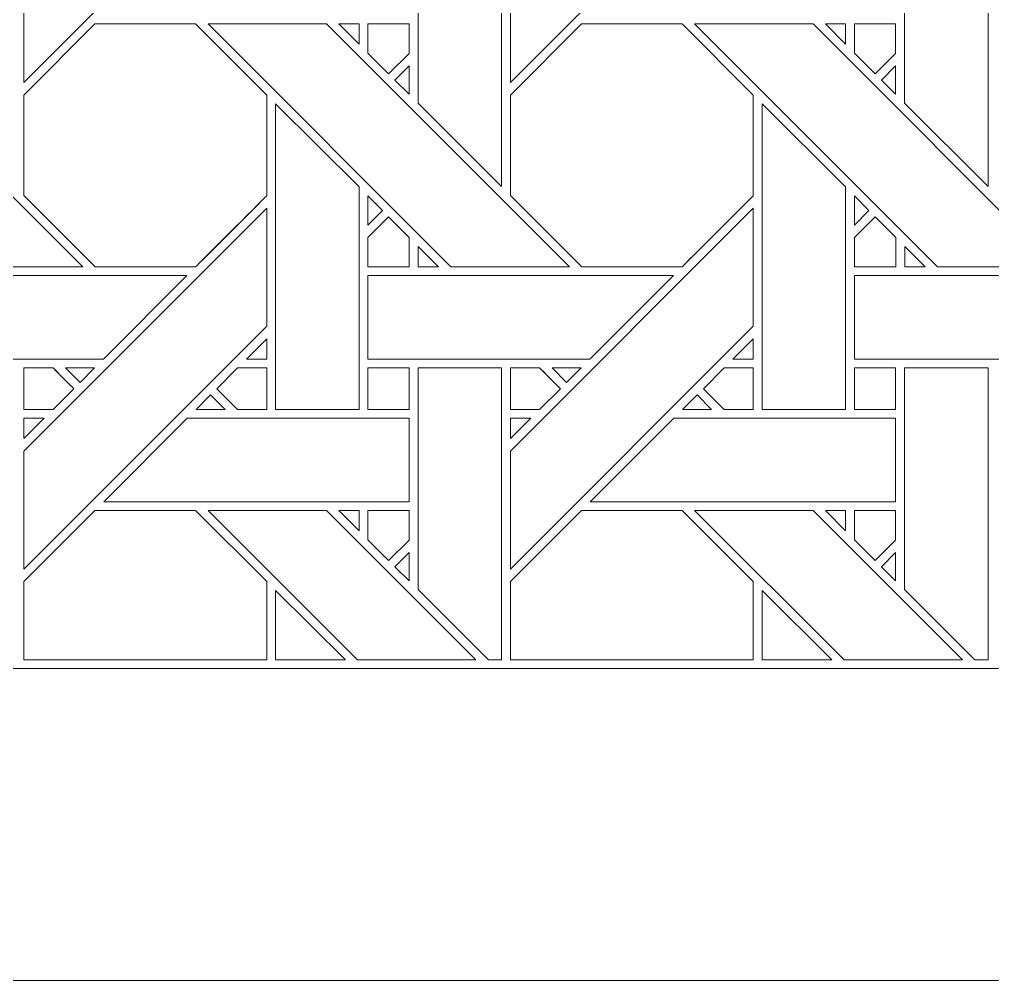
# Model space of a CAD drawing. Header units: inches. Extents: x 8.38 to 16.38, y 5.09 to 13.09.
# Drawn here: x 10.714 to 12.612, y 5.095 to 6.968 of the extents above; entities that cross this region are included whole.
import ezdxf

# ---------------------------------------------------------------- set-up
doc = ezdxf.new("R2010")
doc.units = ezdxf.units.IN
doc.header["$MEASUREMENT"] = 0
doc.layers.add('Design', color=7, linetype='Continuous', lineweight=0)

msp = doc.modelspace()

# ---------------------------------------------------------------- linework, layer by layer
at = {"layer": 'Design'}
for points, knots in [([(8.3829, 13.0948), (8.3829, 13.0948), (8.3829, 5.0948), (8.3829, 5.0948), (8.3829, 5.0948), (16.3829, 5.0948), (16.3829, 5.0948), (16.3829, 5.0948), (16.3829, 13.0948), (16.3829, 13.0948), (16.3829, 13.0948), (8.3829, 13.0948), (8.3829, 13.0948)], [0, 0, 0, 0, 1, 1, 1, 2, 2, 2, 3, 3, 3, 4, 4, 4, 4]), ([(8.9912, 12.4864), (8.9912, 12.4864), (8.9912, 5.7031), (8.9912, 5.7031), (8.9912, 5.7031), (15.7745, 5.7031), (15.7745, 5.7031), (15.7745, 5.7031), (15.7745, 12.4864), (15.7745, 12.4864), (15.7745, 12.4864), (8.9912, 12.4864), (8.9912, 12.4864)], [0, 0, 0, 0, 1, 1, 1, 2, 2, 2, 3, 3, 3, 4, 4, 4, 4]), ([(10.7229, 7.0756), (10.7229, 7.0756), (11.1966, 7.5492), (11.1966, 7.5492), (11.1966, 7.5492), (11.1966, 7.3192), (11.1966, 7.3192), (11.1966, 7.3192), (10.7229, 6.8455), (10.7229, 6.8455), (10.7229, 6.8455), (10.7229, 7.0756), (10.7229, 7.0756)], [0, 0, 0, 0, 1, 1, 1, 2, 2, 2, 3, 3, 3, 4, 4, 4, 4]), ([(11.6717, 7.0756), (11.6717, 7.0756), (12.1453, 7.5492), (12.1453, 7.5492), (12.1453, 7.5492), (12.1453, 7.3192), (12.1453, 7.3192), (12.1453, 7.3192), (11.6717, 6.8455), (11.6717, 6.8455), (11.6717, 6.8455), (11.6717, 7.0756), (11.6717, 7.0756)], [0, 0, 0, 0, 1, 1, 1, 2, 2, 2, 3, 3, 3, 4, 4, 4, 4]), ([(11.6545, 7.2377), (11.6545, 7.2377), (11.6545, 6.6426), (11.6545, 6.6426), (11.6545, 6.6426), (11.4916, 6.8055), (11.4916, 6.8055), (11.4916, 6.8055), (11.4916, 7.2377), (11.4916, 7.2377), (11.4916, 7.2377), (11.6545, 7.2377), (11.6545, 7.2377)], [0, 0, 0, 0, 1, 1, 1, 2, 2, 2, 3, 3, 3, 4, 4, 4, 4]), ([(12.6032, 7.2377), (12.6032, 7.2377), (12.6032, 6.6426), (12.6032, 6.6426), (12.6032, 6.6426), (12.4403, 6.8055), (12.4403, 6.8055), (12.4403, 6.8055), (12.4403, 7.2377), (12.4403, 7.2377), (12.4403, 7.2377), (12.6032, 7.2377), (12.6032, 7.2377)], [0, 0, 0, 0, 1, 1, 1, 2, 2, 2, 3, 3, 3, 4, 4, 4, 4]), ([(10.1334, 6.9599), (10.1334, 6.9599), (10.3643, 6.9599), (10.3643, 6.9599), (10.3643, 6.9599), (10.838, 6.4862), (10.838, 6.4862), (10.838, 6.4862), (10.6069, 6.4862), (10.6069, 6.4862), (10.6069, 6.4862), (10.1334, 6.9599), (10.1334, 6.9599)], [0, 0, 0, 0, 1, 1, 1, 2, 2, 2, 3, 3, 3, 4, 4, 4, 4]), ([(10.7229, 6.6255), (10.7229, 6.6255), (10.7229, 6.8211), (10.7229, 6.8211), (10.7229, 6.8211), (10.8616, 6.9598), (10.8616, 6.9598), (10.8616, 6.9598), (11.0578, 6.9598), (11.0578, 6.9598), (11.0578, 6.9598), (11.1966, 6.8211), (11.1966, 6.8211), (11.1966, 6.8211), (11.1966, 6.6249), (11.1966, 6.6249), (11.1788, 6.607), (11.0669, 6.4952), (11.0579, 6.4862), (11.0579, 6.4862), (10.8622, 6.4862), (10.8622, 6.4862), (10.8622, 6.4862), (10.7229, 6.6255), (10.7229, 6.6255)], [0, 0, 0, 0, 1, 1, 1, 2, 2, 2, 3, 3, 3, 4, 4, 4, 5, 5, 5, 6, 6, 6, 7, 7, 7, 8, 8, 8, 8]), ([(10.7229, 6.6255), (10.7229, 6.6255), (10.7229, 6.8211), (10.7229, 6.8211), (10.7229, 6.8211), (10.8616, 6.9598), (10.8616, 6.9598), (10.8616, 6.9598), (11.0578, 6.9598), (11.0578, 6.9598), (11.0578, 6.9598), (11.1966, 6.8211), (11.1966, 6.8211), (11.1966, 6.8211), (11.1966, 6.6249), (11.1966, 6.6249), (11.1784, 6.6066), (11.0666, 6.4949), (11.0579, 6.4862), (11.0579, 6.4862), (10.8622, 6.4862), (10.8622, 6.4862), (10.8622, 6.4862), (10.7229, 6.6255), (10.7229, 6.6255)], [0, 0, 0, 0, 1, 1, 1, 2, 2, 2, 3, 3, 3, 4, 4, 4, 5, 5, 5, 6, 6, 6, 7, 7, 7, 8, 8, 8, 8]), ([(11.0821, 6.9599), (11.0821, 6.9599), (11.313, 6.9599), (11.313, 6.9599), (11.313, 6.9599), (11.7867, 6.4862), (11.7867, 6.4862), (11.7867, 6.4862), (11.5557, 6.4862), (11.5557, 6.4862), (11.5557, 6.4862), (11.0821, 6.9599), (11.0821, 6.9599)], [0, 0, 0, 0, 1, 1, 1, 2, 2, 2, 3, 3, 3, 4, 4, 4, 4]), ([(11.3766, 6.9599), (11.3766, 6.9599), (11.3766, 6.9201), (11.3766, 6.9201), (11.3766, 6.9201), (11.3372, 6.9599), (11.3372, 6.9599), (11.3372, 6.9599), (11.3766, 6.9599), (11.3766, 6.9599)], [0, 0, 0, 0, 1, 1, 1, 2, 2, 2, 3, 3, 3, 3]), ([(11.474, 6.9599), (11.474, 6.9599), (11.474, 6.9023), (11.474, 6.9023), (11.474, 6.9023), (11.4341, 6.8623), (11.4341, 6.8623), (11.4341, 6.8623), (11.3938, 6.9027), (11.3938, 6.9027), (11.3938, 6.9027), (11.3938, 6.9599), (11.3938, 6.9599), (11.3938, 6.9599), (11.474, 6.9599), (11.474, 6.9599)], [0, 0, 0, 0, 1, 1, 1, 2, 2, 2, 3, 3, 3, 4, 4, 4, 5, 5, 5, 5]), ([(11.4341, 6.8623), (11.4341, 6.8623), (11.3938, 6.9027), (11.3938, 6.9027), (11.3938, 6.9027), (11.3938, 6.9599), (11.3938, 6.9599), (11.3938, 6.9599), (11.474, 6.9599), (11.474, 6.9599), (11.474, 6.9599), (11.474, 6.9023), (11.474, 6.9023), (11.474, 6.9023), (11.4341, 6.8623), (11.4341, 6.8623)], [0, 0, 0, 0, 1, 1, 1, 2, 2, 2, 3, 3, 3, 4, 4, 4, 5, 5, 5, 5]), ([(11.6717, 6.6255), (11.6717, 6.6255), (11.6717, 6.8211), (11.6717, 6.8211), (11.6717, 6.8211), (11.8104, 6.9598), (11.8104, 6.9598), (11.8104, 6.9598), (12.0066, 6.9598), (12.0066, 6.9598), (12.0066, 6.9598), (12.1453, 6.8211), (12.1453, 6.8211), (12.1453, 6.8211), (12.1453, 6.6249), (12.1453, 6.6249), (12.1275, 6.607), (12.0156, 6.4952), (12.0066, 6.4862), (12.0066, 6.4862), (11.8109, 6.4862), (11.8109, 6.4862), (11.8109, 6.4862), (11.6717, 6.6255), (11.6717, 6.6255)], [0, 0, 0, 0, 1, 1, 1, 2, 2, 2, 3, 3, 3, 4, 4, 4, 5, 5, 5, 6, 6, 6, 7, 7, 7, 8, 8, 8, 8]), ([(11.6717, 6.6255), (11.6717, 6.6255), (11.6717, 6.8211), (11.6717, 6.8211), (11.6717, 6.8211), (11.8104, 6.9598), (11.8104, 6.9598), (11.8104, 6.9598), (12.0066, 6.9598), (12.0066, 6.9598), (12.0066, 6.9598), (12.1453, 6.8211), (12.1453, 6.8211), (12.1453, 6.8211), (12.1453, 6.6249), (12.1453, 6.6249), (12.1272, 6.6066), (12.0153, 6.4949), (12.0066, 6.4862), (12.0066, 6.4862), (11.8109, 6.4862), (11.8109, 6.4862), (11.8109, 6.4862), (11.6717, 6.6255), (11.6717, 6.6255)], [0, 0, 0, 0, 1, 1, 1, 2, 2, 2, 3, 3, 3, 4, 4, 4, 5, 5, 5, 6, 6, 6, 7, 7, 7, 8, 8, 8, 8]), ([(12.0308, 6.9599), (12.0308, 6.9599), (12.2618, 6.9599), (12.2618, 6.9599), (12.2618, 6.9599), (12.7354, 6.4862), (12.7354, 6.4862), (12.7354, 6.4862), (12.5044, 6.4862), (12.5044, 6.4862), (12.5044, 6.4862), (12.0308, 6.9599), (12.0308, 6.9599)], [0, 0, 0, 0, 1, 1, 1, 2, 2, 2, 3, 3, 3, 4, 4, 4, 4]), ([(12.3253, 6.9599), (12.3253, 6.9599), (12.3253, 6.92), (12.3253, 6.92), (12.3253, 6.92), (12.2859, 6.9599), (12.2859, 6.9599), (12.2859, 6.9599), (12.3253, 6.9599), (12.3253, 6.9599)], [0, 0, 0, 0, 1, 1, 1, 2, 2, 2, 3, 3, 3, 3]), ([(12.4228, 6.9599), (12.4228, 6.9599), (12.4228, 6.9023), (12.4228, 6.9023), (12.4228, 6.9023), (12.3828, 6.8623), (12.3828, 6.8623), (12.3828, 6.8623), (12.3425, 6.9027), (12.3425, 6.9027), (12.3425, 6.9027), (12.3425, 6.9599), (12.3425, 6.9599), (12.3425, 6.9599), (12.4228, 6.9599), (12.4228, 6.9599)], [0, 0, 0, 0, 1, 1, 1, 2, 2, 2, 3, 3, 3, 4, 4, 4, 5, 5, 5, 5]), ([(12.3828, 6.8623), (12.3828, 6.8623), (12.3425, 6.9027), (12.3425, 6.9027), (12.3425, 6.9027), (12.3425, 6.9599), (12.3425, 6.9599), (12.3425, 6.9599), (12.4228, 6.9599), (12.4228, 6.9599), (12.4228, 6.9599), (12.4228, 6.9023), (12.4228, 6.9023), (12.4228, 6.9023), (12.3828, 6.8623), (12.3828, 6.8623)], [0, 0, 0, 0, 1, 1, 1, 2, 2, 2, 3, 3, 3, 4, 4, 4, 5, 5, 5, 5]), ([(11.4741, 6.878), (11.4741, 6.878), (11.4741, 6.8229), (11.4741, 6.8229), (11.4741, 6.8229), (11.4463, 6.8503), (11.4463, 6.8503), (11.4463, 6.8503), (11.4741, 6.878), (11.4741, 6.878)], [0, 0, 0, 0, 1, 1, 1, 2, 2, 2, 3, 3, 3, 3]), ([(12.4228, 6.878), (12.4228, 6.878), (12.4228, 6.8229), (12.4228, 6.8229), (12.4228, 6.8229), (12.395, 6.8503), (12.395, 6.8503), (12.395, 6.8503), (12.4228, 6.878), (12.4228, 6.878)], [0, 0, 0, 0, 1, 1, 1, 2, 2, 2, 3, 3, 3, 3]), ([(11.3765, 6.6419), (11.3765, 6.6419), (11.3765, 6.2082), (11.3765, 6.2082), (11.3765, 6.2082), (11.2137, 6.2082), (11.2137, 6.2082), (11.2137, 6.2082), (11.2137, 6.8041), (11.2137, 6.8041), (11.2137, 6.8041), (11.3765, 6.6419), (11.3765, 6.6419)], [0, 0, 0, 0, 1, 1, 1, 2, 2, 2, 3, 3, 3, 4, 4, 4, 4]), ([(12.3252, 6.6419), (12.3252, 6.6419), (12.3252, 6.2082), (12.3252, 6.2082), (12.3252, 6.2082), (12.1625, 6.2082), (12.1625, 6.2082), (12.1625, 6.2082), (12.1625, 6.8041), (12.1625, 6.8041), (12.1625, 6.8041), (12.3252, 6.6419), (12.3252, 6.6419)], [0, 0, 0, 0, 1, 1, 1, 2, 2, 2, 3, 3, 3, 4, 4, 4, 4]), ([(11.3938, 6.5677), (11.3938, 6.5677), (11.3938, 6.6244), (11.3938, 6.6244), (11.3938, 6.6244), (11.422, 6.5958), (11.422, 6.5958), (11.422, 6.5958), (11.3938, 6.5677), (11.3938, 6.5677)], [0, 0, 0, 0, 1, 1, 1, 2, 2, 2, 3, 3, 3, 3]), ([(12.3425, 6.5677), (12.3425, 6.5677), (12.3425, 6.6244), (12.3425, 6.6244), (12.3425, 6.6244), (12.3707, 6.5958), (12.3707, 6.5958), (12.3707, 6.5958), (12.3425, 6.5677), (12.3425, 6.5677)], [0, 0, 0, 0, 1, 1, 1, 2, 2, 2, 3, 3, 3, 3]), ([(10.7229, 6.1269), (10.7229, 6.1269), (11.1966, 6.6005), (11.1966, 6.6005), (11.1966, 6.6005), (11.1966, 6.3705), (11.1966, 6.3705), (11.1966, 6.3705), (10.7229, 5.8968), (10.7229, 5.8968), (10.7229, 5.8968), (10.7229, 6.1269), (10.7229, 6.1269)], [0, 0, 0, 0, 1, 1, 1, 2, 2, 2, 3, 3, 3, 4, 4, 4, 4]), ([(11.6717, 6.1269), (11.6717, 6.1269), (12.1453, 6.6005), (12.1453, 6.6005), (12.1453, 6.6005), (12.1453, 6.3705), (12.1453, 6.3705), (12.1453, 6.3705), (11.6717, 5.8968), (11.6717, 5.8968), (11.6717, 5.8968), (11.6717, 6.1269), (11.6717, 6.1269)], [0, 0, 0, 0, 1, 1, 1, 2, 2, 2, 3, 3, 3, 4, 4, 4, 4]), ([(11.3938, 6.486), (11.3938, 6.486), (11.3938, 6.5433), (11.3938, 6.5433), (11.3938, 6.5433), (11.4341, 6.5836), (11.4341, 6.5836), (11.4341, 6.5836), (11.4745, 6.5433), (11.4745, 6.5433), (11.4745, 6.5433), (11.4745, 6.486), (11.4745, 6.486), (11.4745, 6.486), (11.3938, 6.486), (11.3938, 6.486)], [0, 0, 0, 0, 1, 1, 1, 2, 2, 2, 3, 3, 3, 4, 4, 4, 5, 5, 5, 5]), ([(11.3938, 6.486), (11.3938, 6.486), (11.3938, 6.5433), (11.3938, 6.5433), (11.3938, 6.5433), (11.4341, 6.5836), (11.4341, 6.5836), (11.4341, 6.5836), (11.4745, 6.5433), (11.4745, 6.5433), (11.4745, 6.5433), (11.4745, 6.486), (11.4745, 6.486), (11.4745, 6.486), (11.3938, 6.486), (11.3938, 6.486)], [0, 0, 0, 0, 1, 1, 1, 2, 2, 2, 3, 3, 3, 4, 4, 4, 5, 5, 5, 5]), ([(12.3425, 6.486), (12.3425, 6.486), (12.3425, 6.5433), (12.3425, 6.5433), (12.3425, 6.5433), (12.3829, 6.5836), (12.3829, 6.5836), (12.3829, 6.5836), (12.4232, 6.5433), (12.4232, 6.5433), (12.4232, 6.5433), (12.4232, 6.486), (12.4232, 6.486), (12.4232, 6.486), (12.3425, 6.486), (12.3425, 6.486)], [0, 0, 0, 0, 1, 1, 1, 2, 2, 2, 3, 3, 3, 4, 4, 4, 5, 5, 5, 5]), ([(12.3829, 6.5836), (12.3829, 6.5836), (12.4232, 6.5433), (12.4232, 6.5433), (12.4232, 6.5433), (12.4232, 6.486), (12.4232, 6.486), (12.4232, 6.486), (12.3425, 6.486), (12.3425, 6.486), (12.3425, 6.486), (12.3425, 6.5433), (12.3425, 6.5433), (12.3425, 6.5433), (12.3829, 6.5836), (12.3829, 6.5836)], [0, 0, 0, 0, 1, 1, 1, 2, 2, 2, 3, 3, 3, 4, 4, 4, 5, 5, 5, 5]), ([(11.5314, 6.4862), (11.5314, 6.4862), (11.4917, 6.4862), (11.4917, 6.4862), (11.4917, 6.4862), (11.4917, 6.526), (11.4917, 6.526), (11.4917, 6.526), (11.5314, 6.4862), (11.5314, 6.4862)], [0, 0, 0, 0, 1, 1, 1, 2, 2, 2, 3, 3, 3, 3]), ([(12.4802, 6.4862), (12.4802, 6.4862), (12.4405, 6.4862), (12.4405, 6.4862), (12.4405, 6.4862), (12.4405, 6.526), (12.4405, 6.526), (12.4405, 6.526), (12.4802, 6.4862), (12.4802, 6.4862)], [0, 0, 0, 0, 1, 1, 1, 2, 2, 2, 3, 3, 3, 3]), ([(10.4451, 6.3063), (10.4451, 6.3063), (10.4451, 6.469), (10.4451, 6.469), (10.4451, 6.469), (11.0408, 6.469), (11.0408, 6.469), (11.0408, 6.469), (10.8781, 6.3063), (10.8781, 6.3063), (10.8781, 6.3063), (10.4451, 6.3063), (10.4451, 6.3063)], [0, 0, 0, 0, 1, 1, 1, 2, 2, 2, 3, 3, 3, 4, 4, 4, 4]), ([(11.3938, 6.3063), (11.3938, 6.3063), (11.3938, 6.469), (11.3938, 6.469), (11.3938, 6.469), (11.9895, 6.469), (11.9895, 6.469), (11.9895, 6.469), (11.8268, 6.3063), (11.8268, 6.3063), (11.8268, 6.3063), (11.3938, 6.3063), (11.3938, 6.3063)], [0, 0, 0, 0, 1, 1, 1, 2, 2, 2, 3, 3, 3, 4, 4, 4, 4]), ([(12.3425, 6.3063), (12.3425, 6.3063), (12.3425, 6.469), (12.3425, 6.469), (12.3425, 6.469), (12.9382, 6.469), (12.9382, 6.469), (12.9382, 6.469), (12.7755, 6.3063), (12.7755, 6.3063), (12.7755, 6.3063), (12.3425, 6.3063), (12.3425, 6.3063)], [0, 0, 0, 0, 1, 1, 1, 2, 2, 2, 3, 3, 3, 4, 4, 4, 4]), ([(11.1568, 6.3063), (11.1568, 6.3063), (11.1966, 6.3461), (11.1966, 6.3461), (11.1966, 6.3461), (11.1966, 6.3063), (11.1966, 6.3063), (11.1966, 6.3063), (11.1568, 6.3063), (11.1568, 6.3063)], [0, 0, 0, 0, 1, 1, 1, 2, 2, 2, 3, 3, 3, 3]), ([(12.1056, 6.3063), (12.1056, 6.3063), (12.1453, 6.3461), (12.1453, 6.3461), (12.1453, 6.3461), (12.1453, 6.3063), (12.1453, 6.3063), (12.1453, 6.3063), (12.1056, 6.3063), (12.1056, 6.3063)], [0, 0, 0, 0, 1, 1, 1, 2, 2, 2, 3, 3, 3, 3]), ([(10.8203, 6.2486), (10.8203, 6.2486), (10.7799, 6.2082), (10.7799, 6.2082), (10.7799, 6.2082), (10.7229, 6.2082), (10.7229, 6.2082), (10.7229, 6.2082), (10.7229, 6.289), (10.7229, 6.289), (10.7229, 6.289), (10.78, 6.289), (10.78, 6.289), (10.7851, 6.2839), (10.8159, 6.2531), (10.8203, 6.2486)], [0, 0, 0, 0, 1, 1, 1, 2, 2, 2, 3, 3, 3, 4, 4, 4, 5, 5, 5, 5]), ([(10.7229, 6.289), (10.7229, 6.289), (10.78, 6.289), (10.78, 6.289), (10.7855, 6.2835), (10.8203, 6.2486), (10.8203, 6.2486), (10.8203, 6.2486), (10.7799, 6.2082), (10.7799, 6.2082), (10.7799, 6.2082), (10.7229, 6.2082), (10.7229, 6.2082), (10.7229, 6.2082), (10.7229, 6.289), (10.7229, 6.289)], [0, 0, 0, 0, 1, 1, 1, 2, 2, 2, 3, 3, 3, 4, 4, 4, 5, 5, 5, 5]), ([(10.8608, 6.289), (10.8608, 6.289), (10.8325, 6.2608), (10.8325, 6.2608), (10.8325, 6.2608), (10.8044, 6.289), (10.8044, 6.289), (10.8044, 6.289), (10.8608, 6.289), (10.8608, 6.289)], [0, 0, 0, 0, 1, 1, 1, 2, 2, 2, 3, 3, 3, 3]), ([(11.1396, 6.289), (11.1396, 6.289), (11.1966, 6.289), (11.1966, 6.289), (11.1966, 6.289), (11.1966, 6.2082), (11.1966, 6.2082), (11.1966, 6.2082), (11.1395, 6.2082), (11.1395, 6.2082), (11.1395, 6.2082), (11.0991, 6.2486), (11.0991, 6.2486), (11.0991, 6.2486), (11.1396, 6.289), (11.1396, 6.289)], [0, 0, 0, 0, 1, 1, 1, 2, 2, 2, 3, 3, 3, 4, 4, 4, 5, 5, 5, 5]), ([(11.0991, 6.2486), (11.0991, 6.2486), (11.1396, 6.289), (11.1396, 6.289), (11.1396, 6.289), (11.1966, 6.289), (11.1966, 6.289), (11.1966, 6.289), (11.1966, 6.2082), (11.1966, 6.2082), (11.1966, 6.2082), (11.1395, 6.2082), (11.1395, 6.2082), (11.1395, 6.2082), (11.0991, 6.2486), (11.0991, 6.2486)], [0, 0, 0, 0, 1, 1, 1, 2, 2, 2, 3, 3, 3, 4, 4, 4, 5, 5, 5, 5]), ([(11.3938, 6.2082), (11.3938, 6.2082), (11.3938, 6.289), (11.3938, 6.289), (11.3938, 6.289), (11.474, 6.289), (11.474, 6.289), (11.474, 6.289), (11.474, 6.2082), (11.474, 6.2082), (11.474, 6.2082), (11.3938, 6.2082), (11.3938, 6.2082)], [0, 0, 0, 0, 1, 1, 1, 2, 2, 2, 3, 3, 3, 4, 4, 4, 4]), ([(11.3938, 6.289), (11.3938, 6.289), (11.474, 6.289), (11.474, 6.289), (11.474, 6.289), (11.474, 6.2082), (11.474, 6.2082), (11.474, 6.2082), (11.3938, 6.2082), (11.3938, 6.2082), (11.3938, 6.2082), (11.3938, 6.289), (11.3938, 6.289)], [0, 0, 0, 0, 1, 1, 1, 2, 2, 2, 3, 3, 3, 4, 4, 4, 4]), ([(11.6545, 5.7198), (11.6545, 5.7198), (11.6287, 5.7198), (11.6287, 5.7198), (11.6287, 5.7198), (11.4916, 5.8568), (11.4916, 5.8568), (11.4916, 5.8568), (11.4916, 6.289), (11.4916, 6.289), (11.4916, 6.289), (11.6545, 6.289), (11.6545, 6.289), (11.6545, 6.289), (11.6545, 5.7198), (11.6545, 5.7198)], [0, 0, 0, 0, 1, 1, 1, 2, 2, 2, 3, 3, 3, 4, 4, 4, 5, 5, 5, 5]), ([(11.7691, 6.2486), (11.7691, 6.2486), (11.7286, 6.2082), (11.7286, 6.2082), (11.7286, 6.2082), (11.6717, 6.2082), (11.6717, 6.2082), (11.6717, 6.2082), (11.6717, 6.289), (11.6717, 6.289), (11.6717, 6.289), (11.7287, 6.289), (11.7287, 6.289), (11.7339, 6.2839), (11.7646, 6.2531), (11.7691, 6.2486)], [0, 0, 0, 0, 1, 1, 1, 2, 2, 2, 3, 3, 3, 4, 4, 4, 5, 5, 5, 5]), ([(11.6717, 6.289), (11.6717, 6.289), (11.7287, 6.289), (11.7287, 6.289), (11.734, 6.2838), (11.7647, 6.253), (11.7691, 6.2486), (11.7691, 6.2486), (11.7286, 6.2082), (11.7286, 6.2082), (11.7286, 6.2082), (11.6717, 6.2082), (11.6717, 6.2082), (11.6717, 6.2082), (11.6717, 6.289), (11.6717, 6.289)], [0, 0, 0, 0, 1, 1, 1, 2, 2, 2, 3, 3, 3, 4, 4, 4, 5, 5, 5, 5]), ([(11.8096, 6.289), (11.8096, 6.289), (11.7813, 6.2608), (11.7813, 6.2608), (11.7813, 6.2608), (11.7531, 6.289), (11.7531, 6.289), (11.7531, 6.289), (11.8096, 6.289), (11.8096, 6.289)], [0, 0, 0, 0, 1, 1, 1, 2, 2, 2, 3, 3, 3, 3]), ([(12.0883, 6.289), (12.0883, 6.289), (12.1453, 6.289), (12.1453, 6.289), (12.1453, 6.289), (12.1453, 6.2082), (12.1453, 6.2082), (12.1453, 6.2082), (12.0882, 6.2082), (12.0882, 6.2082), (12.0882, 6.2082), (12.0479, 6.2486), (12.0479, 6.2486), (12.0479, 6.2486), (12.0883, 6.289), (12.0883, 6.289)], [0, 0, 0, 0, 1, 1, 1, 2, 2, 2, 3, 3, 3, 4, 4, 4, 5, 5, 5, 5]), ([(12.0479, 6.2486), (12.0479, 6.2486), (12.0883, 6.289), (12.0883, 6.289), (12.0883, 6.289), (12.1453, 6.289), (12.1453, 6.289), (12.1453, 6.289), (12.1453, 6.2082), (12.1453, 6.2082), (12.1453, 6.2082), (12.0882, 6.2082), (12.0882, 6.2082), (12.0882, 6.2082), (12.0479, 6.2486), (12.0479, 6.2486)], [0, 0, 0, 0, 1, 1, 1, 2, 2, 2, 3, 3, 3, 4, 4, 4, 5, 5, 5, 5]), ([(12.3425, 6.2082), (12.3425, 6.2082), (12.3425, 6.289), (12.3425, 6.289), (12.3425, 6.289), (12.4228, 6.289), (12.4228, 6.289), (12.4228, 6.289), (12.4228, 6.2082), (12.4228, 6.2082), (12.4228, 6.2082), (12.3425, 6.2082), (12.3425, 6.2082)], [0, 0, 0, 0, 1, 1, 1, 2, 2, 2, 3, 3, 3, 4, 4, 4, 4]), ([(12.4228, 6.289), (12.4228, 6.289), (12.4228, 6.2082), (12.4228, 6.2082), (12.4228, 6.2082), (12.3425, 6.2082), (12.3425, 6.2082), (12.3425, 6.2082), (12.3425, 6.289), (12.3425, 6.289), (12.3425, 6.289), (12.4228, 6.289), (12.4228, 6.289)], [0, 0, 0, 0, 1, 1, 1, 2, 2, 2, 3, 3, 3, 4, 4, 4, 4]), ([(12.6032, 5.7198), (12.6032, 5.7198), (12.5774, 5.7198), (12.5774, 5.7198), (12.5774, 5.7198), (12.4403, 5.8568), (12.4403, 5.8568), (12.4403, 5.8568), (12.4403, 6.289), (12.4403, 6.289), (12.4403, 6.289), (12.6032, 6.289), (12.6032, 6.289), (12.6032, 6.289), (12.6032, 5.7198), (12.6032, 5.7198)], [0, 0, 0, 0, 1, 1, 1, 2, 2, 2, 3, 3, 3, 4, 4, 4, 5, 5, 5, 5]), ([(11.1153, 6.2082), (11.1153, 6.2082), (11.0588, 6.2082), (11.0588, 6.2082), (11.0588, 6.2082), (11.087, 6.2365), (11.087, 6.2365), (11.087, 6.2365), (11.1153, 6.2082), (11.1153, 6.2082)], [0, 0, 0, 0, 1, 1, 1, 2, 2, 2, 3, 3, 3, 3]), ([(12.064, 6.2082), (12.064, 6.2082), (12.0075, 6.2082), (12.0075, 6.2082), (12.0075, 6.2082), (12.0358, 6.2365), (12.0358, 6.2365), (12.0358, 6.2365), (12.064, 6.2082), (12.064, 6.2082)], [0, 0, 0, 0, 1, 1, 1, 2, 2, 2, 3, 3, 3, 3]), ([(10.7628, 6.1911), (10.7628, 6.1911), (10.7229, 6.1513), (10.7229, 6.1513), (10.7229, 6.1513), (10.7229, 6.1911), (10.7229, 6.1911), (10.7229, 6.1911), (10.7628, 6.1911), (10.7628, 6.1911)], [0, 0, 0, 0, 1, 1, 1, 2, 2, 2, 3, 3, 3, 3]), ([(10.8788, 6.0283), (10.8788, 6.0283), (11.0416, 6.1911), (11.0416, 6.1911), (11.0416, 6.1911), (11.4741, 6.1911), (11.4741, 6.1911), (11.4741, 6.1911), (11.4741, 6.0283), (11.4741, 6.0283), (11.4741, 6.0283), (10.8788, 6.0283), (10.8788, 6.0283)], [0, 0, 0, 0, 1, 1, 1, 2, 2, 2, 3, 3, 3, 4, 4, 4, 4]), ([(11.7115, 6.1911), (11.7115, 6.1911), (11.6717, 6.1513), (11.6717, 6.1513), (11.6717, 6.1513), (11.6717, 6.1911), (11.6717, 6.1911), (11.6717, 6.1911), (11.7115, 6.1911), (11.7115, 6.1911)], [0, 0, 0, 0, 1, 1, 1, 2, 2, 2, 3, 3, 3, 3]), ([(11.8275, 6.0283), (11.8275, 6.0283), (11.9904, 6.1911), (11.9904, 6.1911), (11.9904, 6.1911), (12.4228, 6.1911), (12.4228, 6.1911), (12.4228, 6.1911), (12.4228, 6.0283), (12.4228, 6.0283), (12.4228, 6.0283), (11.8275, 6.0283), (11.8275, 6.0283)], [0, 0, 0, 0, 1, 1, 1, 2, 2, 2, 3, 3, 3, 4, 4, 4, 4]), ([(10.7229, 5.7198), (10.7229, 5.7198), (10.7229, 5.8724), (10.7229, 5.8724), (10.7229, 5.8724), (10.8616, 6.0111), (10.8616, 6.0111), (10.8616, 6.0111), (11.0578, 6.0111), (11.0578, 6.0111), (11.0578, 6.0111), (11.1966, 5.8724), (11.1966, 5.8724), (11.1966, 5.8724), (11.1966, 5.7198), (11.1966, 5.7198), (11.1966, 5.7198), (10.7229, 5.7198), (10.7229, 5.7198)], [0, 0, 0, 0, 1, 1, 1, 2, 2, 2, 3, 3, 3, 4, 4, 4, 5, 5, 5, 6, 6, 6, 6]), ([(10.7229, 5.7198), (10.7229, 5.7198), (10.7229, 5.8724), (10.7229, 5.8724), (10.7229, 5.8724), (10.8616, 6.0111), (10.8616, 6.0111), (10.8616, 6.0111), (11.0578, 6.0111), (11.0578, 6.0111), (11.0578, 6.0111), (11.1966, 5.8724), (11.1966, 5.8724), (11.1966, 5.8724), (11.1966, 5.7198), (11.1966, 5.7198), (11.1966, 5.7198), (10.7229, 5.7198), (10.7229, 5.7198)], [0, 0, 0, 0, 1, 1, 1, 2, 2, 2, 3, 3, 3, 4, 4, 4, 5, 5, 5, 6, 6, 6, 6]), ([(11.0821, 6.0112), (11.0821, 6.0112), (11.313, 6.0112), (11.313, 6.0112), (11.313, 6.0112), (11.6044, 5.7198), (11.6044, 5.7198), (11.6044, 5.7198), (11.3734, 5.7198), (11.3734, 5.7198), (11.3734, 5.7198), (11.0821, 6.0112), (11.0821, 6.0112)], [0, 0, 0, 0, 1, 1, 1, 2, 2, 2, 3, 3, 3, 4, 4, 4, 4]), ([(11.3766, 6.0111), (11.3766, 6.0111), (11.3766, 5.9713), (11.3766, 5.9713), (11.3766, 5.9713), (11.3372, 6.0111), (11.3372, 6.0111), (11.3372, 6.0111), (11.3766, 6.0111), (11.3766, 6.0111)], [0, 0, 0, 0, 1, 1, 1, 2, 2, 2, 3, 3, 3, 3]), ([(11.474, 6.0111), (11.474, 6.0111), (11.474, 5.9535), (11.474, 5.9535), (11.474, 5.9535), (11.4341, 5.9136), (11.4341, 5.9136), (11.4341, 5.9136), (11.3938, 5.9539), (11.3938, 5.9539), (11.3938, 5.9539), (11.3938, 6.0111), (11.3938, 6.0111), (11.3938, 6.0111), (11.474, 6.0111), (11.474, 6.0111)], [0, 0, 0, 0, 1, 1, 1, 2, 2, 2, 3, 3, 3, 4, 4, 4, 5, 5, 5, 5]), ([(11.4341, 5.9136), (11.4341, 5.9136), (11.3938, 5.9539), (11.3938, 5.9539), (11.3938, 5.9539), (11.3938, 6.0111), (11.3938, 6.0111), (11.3938, 6.0111), (11.474, 6.0111), (11.474, 6.0111), (11.474, 6.0111), (11.474, 5.9535), (11.474, 5.9535), (11.474, 5.9535), (11.4341, 5.9136), (11.4341, 5.9136)], [0, 0, 0, 0, 1, 1, 1, 2, 2, 2, 3, 3, 3, 4, 4, 4, 5, 5, 5, 5]), ([(11.6717, 5.7198), (11.6717, 5.7198), (11.6717, 5.8724), (11.6717, 5.8724), (11.6717, 5.8724), (11.8104, 6.0111), (11.8104, 6.0111), (11.8104, 6.0111), (12.0066, 6.0111), (12.0066, 6.0111), (12.0066, 6.0111), (12.1453, 5.8724), (12.1453, 5.8724), (12.1453, 5.8724), (12.1453, 5.7198), (12.1453, 5.7198), (12.1453, 5.7198), (11.6717, 5.7198), (11.6717, 5.7198)], [0, 0, 0, 0, 1, 1, 1, 2, 2, 2, 3, 3, 3, 4, 4, 4, 5, 5, 5, 6, 6, 6, 6]), ([(11.6717, 5.7198), (11.6717, 5.7198), (11.6717, 5.8724), (11.6717, 5.8724), (11.6717, 5.8724), (11.8104, 6.0111), (11.8104, 6.0111), (11.8104, 6.0111), (12.0066, 6.0111), (12.0066, 6.0111), (12.0066, 6.0111), (12.1453, 5.8724), (12.1453, 5.8724), (12.1453, 5.8724), (12.1453, 5.7198), (12.1453, 5.7198), (12.1453, 5.7198), (11.6717, 5.7198), (11.6717, 5.7198)], [0, 0, 0, 0, 1, 1, 1, 2, 2, 2, 3, 3, 3, 4, 4, 4, 5, 5, 5, 6, 6, 6, 6]), ([(12.0308, 6.0112), (12.0308, 6.0112), (12.2618, 6.0112), (12.2618, 6.0112), (12.2618, 6.0112), (12.5532, 5.7198), (12.5532, 5.7198), (12.5532, 5.7198), (12.3222, 5.7198), (12.3222, 5.7198), (12.3222, 5.7198), (12.0308, 6.0112), (12.0308, 6.0112)], [0, 0, 0, 0, 1, 1, 1, 2, 2, 2, 3, 3, 3, 4, 4, 4, 4]), ([(12.3253, 6.0111), (12.3253, 6.0111), (12.3253, 5.9713), (12.3253, 5.9713), (12.3253, 5.9713), (12.2859, 6.0111), (12.2859, 6.0111), (12.2859, 6.0111), (12.3253, 6.0111), (12.3253, 6.0111)], [0, 0, 0, 0, 1, 1, 1, 2, 2, 2, 3, 3, 3, 3]), ([(12.4228, 6.0111), (12.4228, 6.0111), (12.4228, 5.9535), (12.4228, 5.9535), (12.4228, 5.9535), (12.3828, 5.9136), (12.3828, 5.9136), (12.3828, 5.9136), (12.3425, 5.9539), (12.3425, 5.9539), (12.3425, 5.9539), (12.3425, 6.0111), (12.3425, 6.0111), (12.3425, 6.0111), (12.4228, 6.0111), (12.4228, 6.0111)], [0, 0, 0, 0, 1, 1, 1, 2, 2, 2, 3, 3, 3, 4, 4, 4, 5, 5, 5, 5]), ([(12.3828, 5.9136), (12.3828, 5.9136), (12.3425, 5.9539), (12.3425, 5.9539), (12.3425, 5.9539), (12.3425, 6.0111), (12.3425, 6.0111), (12.3425, 6.0111), (12.4228, 6.0111), (12.4228, 6.0111), (12.4228, 6.0111), (12.4228, 5.9535), (12.4228, 5.9535), (12.4228, 5.9535), (12.3828, 5.9136), (12.3828, 5.9136)], [0, 0, 0, 0, 1, 1, 1, 2, 2, 2, 3, 3, 3, 4, 4, 4, 5, 5, 5, 5]), ([(11.4741, 5.9293), (11.4741, 5.9293), (11.4741, 5.8741), (11.4741, 5.8741), (11.4741, 5.8741), (11.4463, 5.9015), (11.4463, 5.9015), (11.4463, 5.9015), (11.4741, 5.9293), (11.4741, 5.9293)], [0, 0, 0, 0, 1, 1, 1, 2, 2, 2, 3, 3, 3, 3]), ([(12.4228, 5.9293), (12.4228, 5.9293), (12.4228, 5.8741), (12.4228, 5.8741), (12.4228, 5.8741), (12.395, 5.9015), (12.395, 5.9015), (12.395, 5.9015), (12.4228, 5.9293), (12.4228, 5.9293)], [0, 0, 0, 0, 1, 1, 1, 2, 2, 2, 3, 3, 3, 3]), ([(11.2137, 5.7198), (11.2137, 5.7198), (11.2137, 5.8553), (11.2137, 5.8553), (11.2137, 5.8553), (11.3498, 5.7198), (11.3498, 5.7198), (11.3498, 5.7198), (11.2137, 5.7198), (11.2137, 5.7198)], [0, 0, 0, 0, 1, 1, 1, 2, 2, 2, 3, 3, 3, 3]), ([(12.1625, 5.7198), (12.1625, 5.7198), (12.1625, 5.8553), (12.1625, 5.8553), (12.1625, 5.8553), (12.2986, 5.7198), (12.2986, 5.7198), (12.2986, 5.7198), (12.1625, 5.7198), (12.1625, 5.7198)], [0, 0, 0, 0, 1, 1, 1, 2, 2, 2, 3, 3, 3, 3])]:
    msp.add_open_spline(points, degree=3, knots=knots, dxfattribs=at)

doc.saveas('drawing.dxf')
